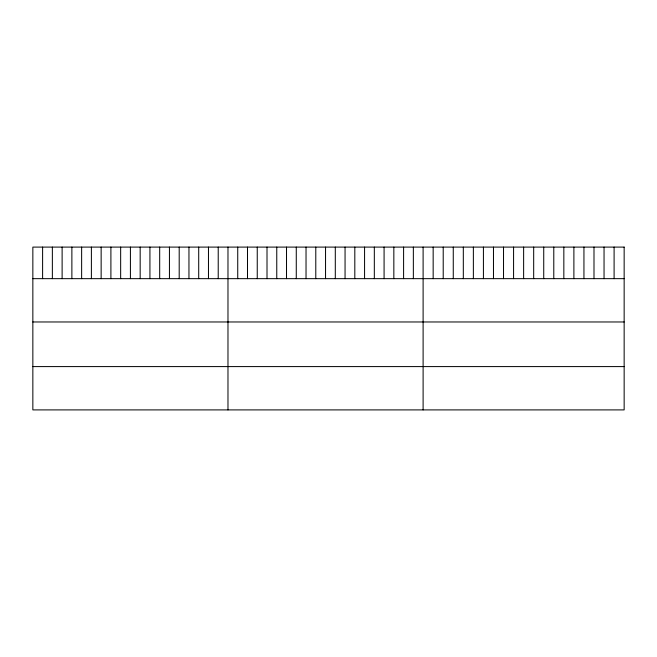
<?xml version="1.0" encoding="UTF-8"?>
<svg xmlns="http://www.w3.org/2000/svg" width="657" height="657" viewBox="0 0 657 657"><rect width="100%" height="100%" fill="white"/><g stroke="black" fill="none" stroke-linecap="round" stroke-linejoin="round"><path stroke-width="0.99" d="M32.85 278.658L624.15 278.658M32.85 321.971L624.15 321.971M32.85 366.59L624.15 366.59M614.098 247.098L614.098 278.658M604.046 247.098L604.046 278.658M593.994 247.098L593.994 278.658M583.942 247.098L583.942 278.658M573.889 247.098L573.889 278.658M563.837 247.098L563.837 278.658M553.785 247.098L553.785 278.658M543.733 247.098L543.733 278.658M533.681 247.098L533.681 278.658M523.629 247.098L523.629 278.658M513.577 247.098L513.577 278.658M503.525 247.098L503.525 278.658M493.473 247.098L493.473 278.658M483.421 247.098L483.421 278.658M473.368 247.098L473.368 278.658M463.316 247.098L463.316 278.658M453.264 247.098L453.264 278.658M443.212 247.098L443.212 278.658M433.16 247.098L433.16 278.658M423.108 247.098L423.108 409.902M413.352 247.098L413.352 278.658M403.595 247.098L403.595 278.658M393.839 247.098L393.839 278.658M384.082 247.098L384.082 278.658M374.326 247.098L374.326 278.658M364.569 247.098L364.569 278.658M354.813 247.098L354.813 278.658M345.056 247.098L345.056 278.658M335.3 247.098L335.3 278.658M325.543 247.098L325.543 278.658M315.787 247.098L315.787 278.658M306.031 247.098L306.031 278.658M296.274 247.098L296.274 278.658M286.518 247.098L286.518 278.658M276.761 247.098L276.761 278.658M267.005 247.098L267.005 278.658M257.248 247.098L257.248 278.658M247.492 247.098L247.492 278.658M237.735 247.098L237.735 278.658M227.979 247.098L227.979 409.902M218.223 247.098L218.223 278.658M208.466 247.098L208.466 278.658M198.71 247.098L198.71 278.658M188.953 247.098L188.953 278.658M179.197 247.098L179.197 278.658M169.44 247.098L169.44 278.658M159.684 247.098L159.684 278.658M149.927 247.098L149.927 278.658M140.171 247.098L140.171 278.658M130.415 247.098L130.415 278.658M120.658 247.098L120.658 278.658M110.902 247.098L110.902 278.658M101.145 247.098L101.145 278.658M91.389 247.098L91.389 278.658M81.632 247.098L81.632 278.658M71.876 247.098L71.876 278.658M62.119 247.098L62.119 278.658M52.363 247.098L52.363 278.658M42.606 247.098L42.606 278.658M624.15 247.098L32.85 247.098L32.85 409.902L624.15 409.902L624.15 247.098"/></g></svg>
